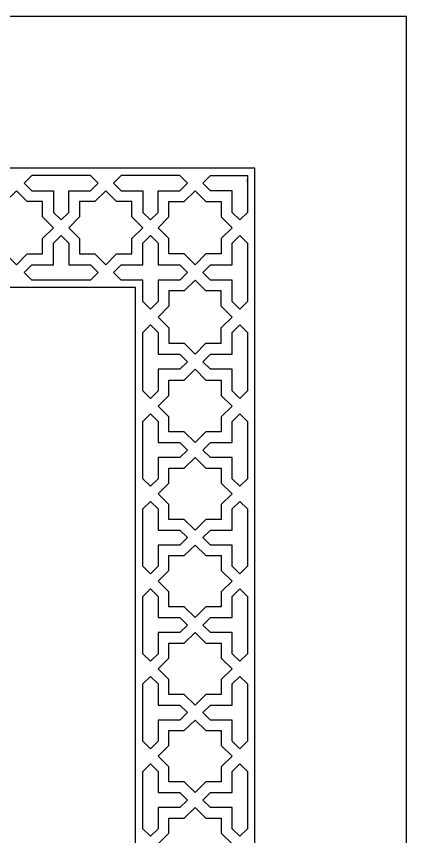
# Model space of a CAD drawing. Extents: x 3770 to 4770, y -395 to 1605.
# Drawn here: x 4397 to 4770, y 821 to 1605 of the extents above; entities that cross this region are included whole.
import ezdxf

# ---------------------------------------------------------------- set-up
doc = ezdxf.new("R2010")
doc.units = 0
doc.layers.add('LAYER_1', color=18, linetype='CONTINUOUS')
doc.layers.add('LAYER_2', color=5, linetype='CONTINUOUS')

msp = doc.modelspace()

# ---------------------------------------------------------------- linework, layer by layer
at = {"layer": 'LAYER_1'}
for points in [[(4769.78, -394.83), (4769.78, 1605.17), (3769.78, 1605.17), (3769.78, -394.83)], [(4439.75, 1410.55), (4447.07, 1417.86), (4447.07, 1438.54), (4467.78, 1438.54), (4475.1, 1445.86), (4467.78, 1453.17), (4447.07, 1453.17), (4439.75, 1453.17), (4432.42, 1453.17), (4411.72, 1453.17), (4404.39, 1445.86), (4411.72, 1438.54), (4432.42, 1438.54), (4432.42, 1417.86)], [(4525.1, 1410.55), (4532.42, 1417.86), (4532.42, 1438.54), (4553.13, 1438.54), (4560.45, 1445.86), (4553.13, 1453.17), (4532.42, 1453.17), (4525.1, 1453.17), (4517.78, 1453.17), (4497.07, 1453.17), (4489.75, 1445.86), (4497.07, 1438.54), (4517.78, 1438.54), (4517.78, 1417.86)], [(4617.78, 1449.52), (4617.78, 1445.86), (4617.78, 1417.87), (4610.45, 1410.55), (4603.13, 1417.86), (4603.13, 1438.54), (4582.42, 1438.54), (4575.1, 1445.86), (4582.42, 1453.17), (4603.13, 1453.17), (4617.78, 1453.17), (4617.78, 1446.77)], [(4397.07, 1367.8), (4407.42, 1378.14), (4422.07, 1378.14), (4422.07, 1392.76), (4432.43, 1403.17), (4422.07, 1413.58), (4422.07, 1428.2), (4407.42, 1428.2), (4397.07, 1438.54), (4386.72, 1428.2), (4372.07, 1428.2), (4372.07, 1413.58), (4361.72, 1403.17), (4372.07, 1392.76), (4372.07, 1378.14), (4386.72, 1378.14)], [(4472.07, 1428.2), (4457.42, 1428.2), (4457.42, 1413.58), (4447.07, 1403.17), (4457.42, 1392.76), (4457.42, 1378.14), (4472.07, 1378.14), (4482.42, 1367.8), (4492.78, 1378.14), (4507.42, 1378.14), (4507.42, 1392.76), (4517.78, 1403.17), (4507.42, 1413.58), (4507.42, 1428.2), (4492.78, 1428.2), (4482.42, 1438.54)], [(4578.13, 1428.2), (4592.78, 1428.2), (4592.78, 1413.58), (4603.13, 1403.17), (4592.78, 1392.76), (4592.78, 1378.14), (4578.13, 1378.14), (4567.78, 1367.8), (4557.42, 1378.14), (4542.78, 1378.14), (4542.78, 1392.76), (4532.42, 1403.17), (4542.78, 1413.58), (4542.78, 1428.2), (4557.42, 1428.2), (4567.78, 1438.54)], [(4439.75, 1395.79), (4439.75, 1395.79), (4447.07, 1388.48), (4447.07, 1367.8), (4467.78, 1367.8), (4475.1, 1360.49), (4467.78, 1353.17), (4465.78, 1353.17), (4439.75, 1353.17), (4413.72, 1353.17), (4411.72, 1353.17), (4404.39, 1360.49), (4411.72, 1367.8), (4432.42, 1367.8), (4432.42, 1388.48), (4439.75, 1395.79)], [(4489.75, 1360.49), (4497.07, 1367.8), (4517.78, 1367.8), (4517.78, 1388.48), (4525.1, 1395.79), (4532.42, 1388.48), (4532.42, 1367.8), (4553.13, 1367.8), (4560.45, 1360.49), (4553.13, 1353.17), (4532.42, 1353.17), (4532.42, 1332.49), (4525.1, 1325.18), (4517.78, 1332.49), (4517.78, 1353.17), (4497.07, 1353.17)], [(4575.1, 1360.49), (4582.42, 1367.8), (4603.13, 1367.8), (4603.13, 1388.48), (4610.45, 1395.79), (4617.78, 1388.47), (4617.78, 1360.49), (4617.78, 1332.5), (4610.45, 1325.18), (4603.13, 1332.49), (4603.13, 1353.17), (4582.42, 1353.17)], [(4578.13, 1292.77), (4592.78, 1292.77), (4592.78, 1307.39), (4603.13, 1317.8), (4592.78, 1328.21), (4592.78, 1342.83), (4578.13, 1342.83), (4567.78, 1353.17), (4557.42, 1342.83), (4542.78, 1342.83), (4542.78, 1328.21), (4532.42, 1317.8), (4542.78, 1307.39), (4542.78, 1292.77), (4557.42, 1292.77), (4567.78, 1282.43)], [(4517.78, 1275.11), (4517.78, 1282.43), (4517.78, 1282.43), (4517.78, 1303.11), (4525.1, 1310.42), (4525.1, 1310.42), (4525.1, 1310.42), (4532.42, 1303.11), (4532.42, 1282.43), (4553.13, 1282.43), (4560.45, 1275.11), (4553.13, 1267.8), (4532.42, 1267.8), (4532.42, 1247.11), (4525.1, 1239.8), (4525.1, 1239.8), (4525.1, 1239.8), (4517.78, 1247.11), (4517.78, 1267.8), (4517.78, 1267.8)], [(4575.1, 1275.11), (4575.1, 1275.11), (4582.42, 1282.43), (4603.13, 1282.43), (4603.13, 1303.11), (4610.45, 1310.42), (4617.78, 1303.1), (4617.78, 1275.11), (4617.78, 1247.12), (4610.45, 1239.8), (4603.13, 1247.11), (4603.13, 1267.8), (4582.42, 1267.8), (4575.1, 1275.11)], [(4532.42, 1232.42), (4542.78, 1242.83), (4542.78, 1257.45), (4557.42, 1257.45), (4567.78, 1267.8), (4578.13, 1257.45), (4592.78, 1257.45), (4592.78, 1242.83), (4603.13, 1232.42), (4592.78, 1222.23), (4592.78, 1207.9), (4578.13, 1207.9), (4567.78, 1197.77), (4557.42, 1207.9), (4542.78, 1207.9), (4542.78, 1222.23)], [(4517.78, 1190.6), (4517.78, 1197.77), (4517.78, 1197.77), (4517.78, 1218.03), (4525.1, 1225.19), (4525.1, 1225.19), (4525.1, 1225.19), (4532.42, 1218.03), (4532.42, 1197.77), (4553.13, 1197.77), (4560.45, 1190.6), (4553.13, 1183.44), (4532.42, 1183.44), (4532.42, 1163.18), (4525.1, 1156.01), (4525.1, 1156.01), (4525.1, 1156.01), (4517.78, 1163.18), (4517.78, 1183.44), (4517.78, 1183.44)], [(4575.1, 1190.6), (4575.1, 1190.6), (4582.42, 1197.77), (4603.13, 1197.77), (4603.13, 1218.03), (4610.45, 1225.19), (4617.78, 1218.02), (4617.78, 1190.6), (4617.78, 1163.18), (4610.45, 1156.01), (4603.13, 1163.18), (4603.13, 1183.44), (4582.42, 1183.44), (4575.1, 1190.6)], [(4532.42, 1148.78), (4542.78, 1158.98), (4542.78, 1173.31), (4557.42, 1173.31), (4567.78, 1183.44), (4578.13, 1173.31), (4592.78, 1173.31), (4592.78, 1158.98), (4603.13, 1148.78), (4592.78, 1138.59), (4592.78, 1124.26), (4578.13, 1124.26), (4567.78, 1114.13), (4557.42, 1124.26), (4542.78, 1124.26), (4542.78, 1138.59)], [(4517.78, 1106.96), (4517.78, 1114.13), (4517.78, 1114.13), (4517.78, 1134.39), (4525.1, 1141.55), (4525.1, 1141.55), (4525.1, 1141.55), (4532.42, 1134.39), (4532.42, 1114.13), (4553.13, 1114.13), (4560.45, 1106.96), (4553.13, 1099.8), (4532.42, 1099.8), (4532.42, 1079.54), (4525.1, 1072.37), (4525.1, 1072.37), (4525.1, 1072.37), (4517.78, 1079.54), (4517.78, 1099.8), (4517.78, 1099.8)], [(4575.1, 1106.96), (4575.1, 1106.97), (4582.42, 1114.13), (4603.13, 1114.13), (4603.13, 1134.39), (4610.45, 1141.55), (4617.78, 1134.38), (4617.78, 1106.96), (4617.78, 1079.54), (4610.45, 1072.37), (4603.13, 1079.54), (4603.13, 1099.8), (4582.42, 1099.8), (4575.1, 1106.96)], [(4532.42, 1065.14), (4542.78, 1075.34), (4542.78, 1089.67), (4557.42, 1089.67), (4567.78, 1099.8), (4578.13, 1089.67), (4592.78, 1089.67), (4592.78, 1075.34), (4603.13, 1065.14), (4592.78, 1054.95), (4592.78, 1040.62), (4578.13, 1040.62), (4567.78, 1030.49), (4557.42, 1040.62), (4542.78, 1040.62), (4542.78, 1054.95)], [(4517.78, 1023.33), (4517.78, 1030.49), (4517.78, 1030.49), (4517.78, 1050.75), (4525.1, 1057.92), (4525.1, 1057.92), (4525.1, 1057.92), (4532.42, 1050.75), (4532.42, 1030.49), (4553.13, 1030.49), (4560.45, 1023.33), (4553.13, 1016.16), (4532.42, 1016.16), (4532.42, 995.9), (4525.1, 988.74), (4525.1, 988.74), (4525.1, 988.74), (4517.78, 995.9), (4517.78, 1016.16), (4517.78, 1016.16)], [(4575.1, 1023.33), (4575.1, 1023.33), (4582.42, 1030.49), (4603.13, 1030.49), (4603.13, 1050.75), (4610.45, 1057.92), (4617.78, 1050.75), (4617.78, 1023.33), (4617.78, 995.9), (4610.45, 988.74), (4603.13, 995.9), (4603.13, 1016.16), (4582.42, 1016.16), (4575.1, 1023.32)], [(4532.42, 981.51), (4542.78, 991.7), (4542.78, 1006.03), (4557.42, 1006.03), (4567.78, 1016.16), (4578.13, 1006.03), (4592.78, 1006.03), (4592.78, 991.7), (4603.13, 981.51), (4592.78, 971.31), (4592.78, 956.98), (4578.13, 956.98), (4567.78, 946.85), (4557.42, 956.98), (4542.78, 956.98), (4542.78, 971.31)], [(4517.78, 939.69), (4517.78, 946.85), (4517.78, 946.85), (4517.78, 967.11), (4525.1, 974.28), (4525.1, 974.28), (4525.1, 974.28), (4532.42, 967.11), (4532.42, 946.85), (4553.13, 946.85), (4560.45, 939.69), (4553.13, 932.52), (4532.42, 932.52), (4532.42, 912.26), (4525.1, 905.1), (4525.1, 905.1), (4525.1, 905.1), (4517.78, 912.26), (4517.78, 932.52), (4517.78, 932.52)], [(4575.1, 939.69), (4575.1, 939.69), (4582.42, 946.85), (4603.13, 946.85), (4603.13, 967.11), (4610.45, 974.28), (4617.78, 967.11), (4617.78, 939.69), (4617.78, 912.27), (4610.45, 905.1), (4603.13, 912.26), (4603.13, 932.52), (4582.42, 932.52), (4575.1, 939.68)], [(4532.42, 897.87), (4542.78, 908.06), (4542.78, 922.39), (4557.42, 922.39), (4567.78, 932.52), (4578.13, 922.39), (4592.78, 922.39), (4592.78, 908.06), (4603.13, 897.87), (4592.78, 887.67), (4592.78, 873.34), (4578.13, 873.34), (4567.78, 863.21), (4557.42, 873.34), (4542.78, 873.34), (4542.78, 887.67)], [(4517.78, 856.05), (4517.78, 863.21), (4517.78, 863.21), (4517.78, 883.48), (4525.1, 890.64), (4525.1, 890.64), (4525.1, 890.64), (4532.42, 883.48), (4532.42, 863.21), (4553.13, 863.21), (4560.45, 856.05), (4553.13, 848.88), (4532.42, 848.88), (4532.42, 828.62), (4525.1, 821.46), (4525.1, 821.46), (4525.1, 821.46), (4517.78, 828.62), (4517.78, 848.88), (4517.78, 848.88)], [(4575.1, 856.05), (4575.1, 856.05), (4582.42, 863.21), (4603.13, 863.21), (4603.13, 883.48), (4610.45, 890.64), (4617.78, 883.47), (4617.78, 856.05), (4617.78, 828.63), (4610.45, 821.46), (4603.13, 828.62), (4603.13, 848.88), (4582.42, 848.88), (4575.1, 856.05)], [(4532.42, 814.23), (4542.78, 824.42), (4542.78, 838.75), (4557.42, 838.75), (4567.78, 848.88), (4578.13, 838.75), (4592.78, 838.75), (4592.78, 824.42), (4603.13, 814.23), (4592.78, 804.03), (4592.78, 789.7), (4578.13, 789.7), (4567.78, 779.57), (4557.42, 789.7), (4542.78, 789.7), (4542.78, 804.03)]]:
    msp.add_lwpolyline(points, close=True, dxfattribs=at)
at = {"layer": 'LAYER_2'}
for points in [[(3914.78, -249.83), (4624.78, -249.83), (4624.78, 1460.17), (3914.78, 1460.17)], [(4510.78, -135.83), (4510.78, 1346.17), (4028.78, 1346.17), (4028.78, -135.83)]]:
    msp.add_lwpolyline(points, close=True, dxfattribs=at)

doc.saveas('drawing.dxf')
